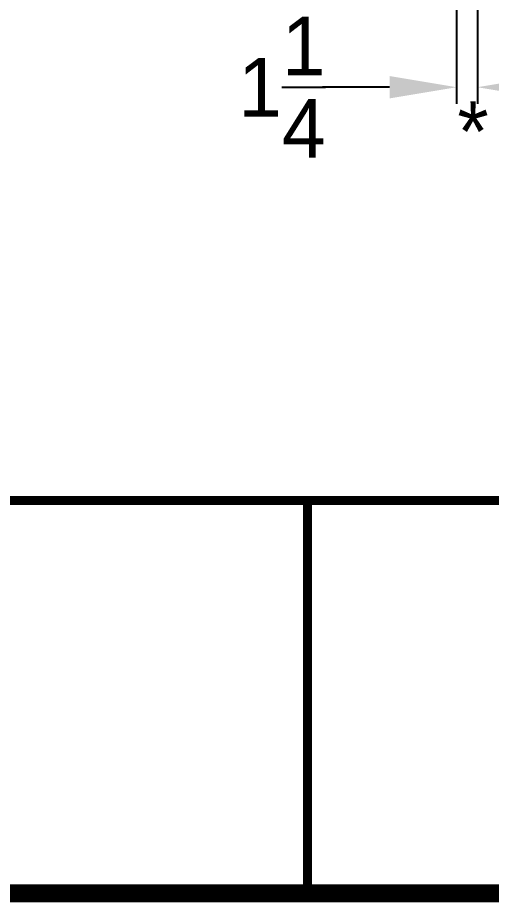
# Model space of a CAD drawing. Header units: inches. Extents: x 2163 to 2605, y 1222 to 1501.
# Drawn here: x 2260.7 to 2289, y 1228.3 to 1281 of the extents above; entities that cross this region are included whole.
import ezdxf

# ---------------------------------------------------------------- set-up
doc = ezdxf.new("R2010")
doc.units = ezdxf.units.IN
doc.header["$MEASUREMENT"] = 0
doc.header["$PDSIZE"] = -1
doc.layers.add('WNOTANK', color=7, linetype='Continuous')
doc.dimstyles.new('General Dimension', dxfattribs={"dimtxt": 3.5, "dimasz": 4, "dimexe": 1, "dimexo": 0.5, "dimgap": 0.09, "dimtad": 0, "dimtih": 1, "dimtoh": 1, "dimdec": 3, "dimzin": 0, "dimdsep": 46, "dimlunit": 5, "dimtxsty": 'Standard', "dimcen": 0.09, "dimadec": 0, "dimazin": 0, "dimtfac": 1, "dimtdec": 3, "dimtofl": 0, "dimtmove": 0, "dimatfit": 3, "dimfxl": 1, "dimtolj": 1, "dimtzin": 0, "dimarcsym": 0})

# ---------------------------------------------------------------- blocks, each defined once
blk = doc.blocks.new('*D43')
at = {"color": 0, "linetype": 'Continuous', "lineweight": -2}
for p, q in [((2286.902, 1282.458), (2286.902, 1275.879)), ((2288.152, 1281.958), (2288.152, 1275.879)), ((2282.902, 1276.879), (2278.902, 1276.879)), ((2292.152, 1276.879), (2296.152, 1276.879))]:
    blk.add_line(p, q, dxfattribs=at)
at = {"color": 0, "linetype": 'Continuous'}
for points in [[(2282.902, 1277.546), (2282.902, 1276.212), (2286.902, 1276.879)], [(2292.152, 1277.546), (2292.152, 1276.212), (2288.152, 1276.879)]]:
    blk.add_solid(points, dxfattribs=at)
at = {"layer": 'Defpoints', "color": 0, "linetype": 'Continuous'}
for p in [(2286.902, 1282.958), (2288.152, 1282.458), (2286.902, 1276.879)]:
    blk.add_point(p, dxfattribs=at)
at = {"color": 0, "linetype": 'Continuous', "insert": (2276.479, 1276.879), "char_height": 3.5, "attachment_point": 5}
blk.add_mtext('\\A1;1{\\H1x;\\S1/4;}', dxfattribs=at)

msp = doc.modelspace()

# ---------------------------------------------------------------- linework, layer by layer
at = {"color": 0, "linetype": 'Continuous', "lineweight": 20}
msp.add_line((2278.0094, 1228.7897), (2278.0094, 1252.2228), dxfattribs=at)
for points, const_width in [([(2170.8869, 1228.7897), (2599.3769, 1228.7897), (2599.3769, 1496.596), (2170.8869, 1496.596), (2170.8869, 1228.7897)], 1.0712), ([(2278.6427, 1252.2228), (2170.8869, 1252.2228)], 0.5356), ([(2599.3769, 1252.2228), (2278.0094, 1252.2228), (2278.0094, 1228.7897)], 0.5356)]:
    msp.add_lwpolyline(points, dxfattribs=dict(at, const_width=const_width))

# ---------------------------------------------------------------- texts
at = {"layer": 'WNOTANK', "color": 0, "linetype": 'Continuous'}
msp.add_text('*', height=3.5821, dxfattribs=at).set_placement((2286.9549, 1272.4522))

# ---------------------------------------------------------------- dimensions: what is measured, and where the dimension line sits
at = {"color": 0, "linetype": 'Continuous'}
dim = msp.add_linear_dim(base=(2286.9024, 1276.879), p1=(2288.1524, 1282.4578), p2=(2286.9024, 1282.9578), dimstyle='General Dimension', dxfattribs=at)
dim.commit()
dim.dimension.update_dxf_attribs({"geometry": '*D43', "text_midpoint": (2276.479, 1276.879)})

doc.saveas('drawing.dxf')
